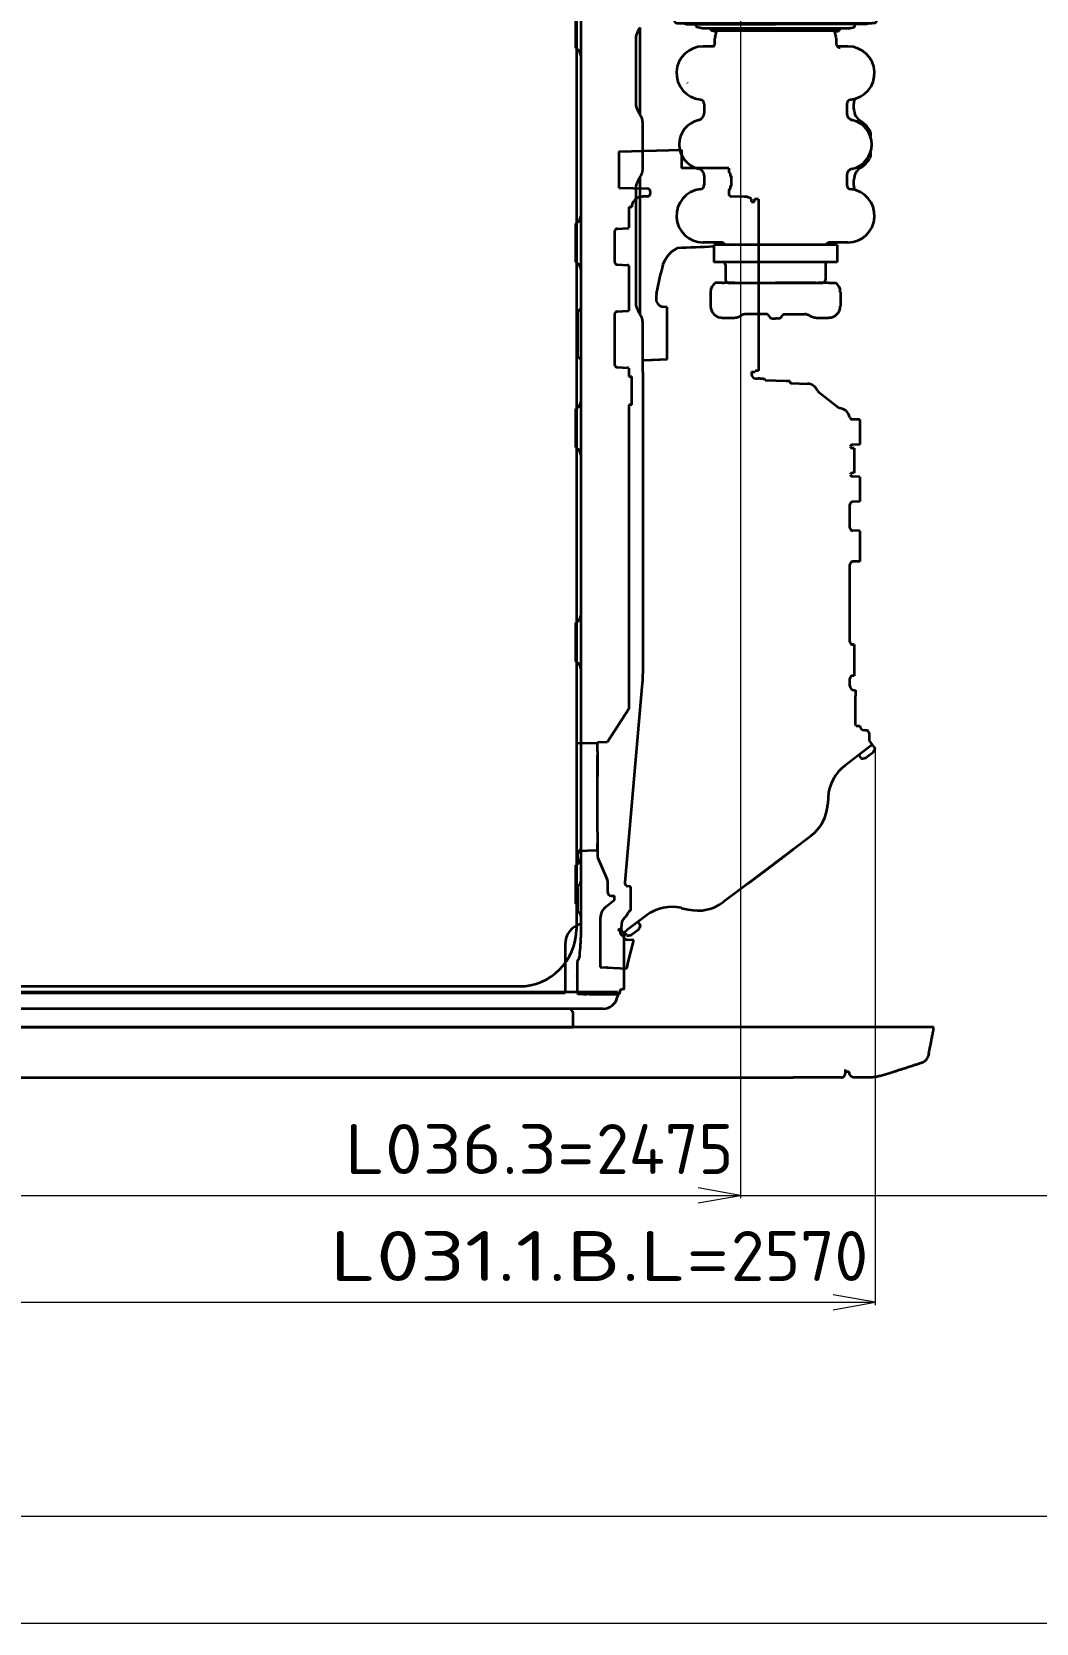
# Model space of a CAD drawing. Header units: millimetres. Extents: x 120 to 10915, y 515 to 8014.
# Drawn here: x 3929 to 4633, y 520 to 1636 of the extents above; entities that cross this region are included whole.
import ezdxf
from ezdxf.enums import TextEntityAlignment as Align

# ---------------------------------------------------------------- set-up
doc = ezdxf.new("R2010")
doc.units = ezdxf.units.MM
doc.layers.get('0').update_dxf_attribs({"lineweight": 13})
doc.layers.add('201_Dimensions', color=7, linetype='Continuous', lineweight=13)
doc.layers.add('205_Chassis_top_view', color=7, linetype='Continuous', lineweight=13)
doc.styles.get("Standard").update_dxf_attribs({"font": 'isocp.shx'})

# ---------------------------------------------------------------- blocks, each defined once
blk = doc.blocks.new('3104955_1')
at = {"layer": '205_Chassis_top_view', "color": 3, "lineweight": 35}
for p, q in [((3777.3, -1231.9), (4560.8, -1231.9)), ((3833.9, -1231.9), (3835.9, -1231.9)), ((3837.9, -1231.9), (3834.9, -1231.9)), ((3839.9, -1231.9), (3835.9, -1231.9)), ((3777.3, -1267.4), (4462.5, -1267.4)), ((4496, -1267.3), (4462.5, -1267.4)), ((4499, -1264.2), (4499, -1261.7)), ((4500.2, -1263.3), (4499, -1263.3)), ((4499, -1264.2), (4499, -1264.3)), ((4502.9, -1266.4), (4503, -1266.4)), ((4515.3, -1267.4), (4506.1, -1267.3))]:
    blk.add_line(p, q, dxfattribs=at)
for centre, radius, start, end in [((4551.6, -1251.4), 5.43, 304.2108, 318.3354), ((4496, -1264.3), 3, 269.9693, 0.065)]:
    blk.add_arc(centre, radius, start, end, dxfattribs=at)
for points, knots in [([(4557.5, -1250.6), (4557.6, -1250.2), (4557.7, -1249.5), (4558, -1248.4), (4558.2, -1247.3), (4558.4, -1246), (4558.7, -1244.8), (4559, -1243.4), (4559.2, -1242), (4559.5, -1240.6), (4559.8, -1239.1), (4560.1, -1237.6), (4560.4, -1236), (4560.6, -1234.9), (4560.7, -1234.4)], [0, 0, 0, 0, 1.093078, 2.22382, 3.392198, 4.598184, 5.933439, 7.312414, 8.73509, 10.201445, 11.709116, 13.260641, 14.856005, 16.495195, 16.495195, 16.495195, 16.495195]), ([(4523.3, -1266.2), (4524.3, -1265.9), (4526.5, -1265.2), (4529.6, -1264.3), (4532.4, -1263.4), (4535, -1262.6), (4537.3, -1261.8), (4539.7, -1261.1), (4542.2, -1260.3), (4544.6, -1259.5), (4547, -1258.7), (4549.5, -1257.9), (4551.1, -1257.4), (4551.9, -1257.1)], [0, 0, 0, 0, 3.331206, 6.693243, 9.765171, 12.247956, 14.747257, 17.26309, 19.795471, 22.344323, 24.9098, 27.491928, 30.090734, 30.090734, 30.090734, 30.090734]), ([(4557.5, -1250.6), (4557.5, -1250.6), (4557.5, -1250.8), (4557.4, -1251), (4557.4, -1251.2), (4557.3, -1251.4), (4557.3, -1251.6), (4557.2, -1251.8), (4557.2, -1252), (4557.1, -1252.2), (4557.1, -1252.4), (4557, -1252.5), (4557, -1252.6)], [0, 0, 0, 0, 0.204685, 0.408678, 0.611864, 0.814132, 1.015374, 1.215488, 1.414376, 1.622755, 1.834126, 2.042399, 2.042399, 2.042399, 2.042399]), ([(4501.6, -1263.7), (4501.6, -1263.7), (4501.6, -1263.7), (4501.6, -1263.6), (4501.5, -1263.6), (4501.5, -1263.6), (4501.5, -1263.6), (4501.4, -1263.5), (4501.4, -1263.5), (4501.3, -1263.5), (4501.2, -1263.5), (4501.1, -1263.4), (4501, -1263.4), (4500.9, -1263.4), (4500.7, -1263.4), (4500.5, -1263.3), (4500.3, -1263.3), (4500.2, -1263.3)], [0, 0, 0, 0, 0.021355, 0.042751, 0.080399, 0.118296, 0.16719, 0.216503, 0.271347, 0.337146, 0.414223, 0.502989, 0.649037, 0.811809, 0.973681, 1.138799, 1.476609, 1.476609, 1.476609, 1.476609]), ([(4502, -1264.7), (4502, -1264.7), (4502, -1264.6), (4501.9, -1264.4), (4501.9, -1264.2), (4501.8, -1264.1), (4501.8, -1264), (4501.8, -1263.9), (4501.7, -1263.9), (4501.7, -1263.8), (4501.7, -1263.8), (4501.7, -1263.8), (4501.6, -1263.7), (4501.6, -1263.7), (4501.6, -1263.7), (4501.6, -1263.7), (4501.6, -1263.7), (4501.6, -1263.7), (4501.6, -1263.7), (4501.6, -1263.7), (4501.6, -1263.7), (4501.6, -1263.7), (4501.6, -1263.7), (4501.6, -1263.7), (4501.6, -1263.7), (4501.6, -1263.6), (4501.6, -1263.6), (4501.6, -1263.6), (4501.6, -1263.6), (4501.6, -1263.6), (4501.5, -1263.6), (4501.5, -1263.6), (4501.5, -1263.6), (4501.5, -1263.6), (4501.5, -1263.6), (4501.5, -1263.6), (4501.5, -1263.6), (4501.5, -1263.6), (4501.5, -1263.6)], [0, 0, 0, 0, 0.168178, 0.334464, 0.497371, 0.655838, 0.731022, 0.804934, 0.877609, 0.949129, 0.984432, 1.019466, 1.054251, 1.088809, 1.095535, 1.102212, 1.108842, 1.115422, 1.121954, 1.128437, 1.134871, 1.141257, 1.147595, 1.153885, 1.160129, 1.166325, 1.172476, 1.178582, 1.184644, 1.190663, 1.195328, 1.199899, 1.204381, 1.208777, 1.213093, 1.217334, 1.221505, 1.225613, 1.225613, 1.225613, 1.225613]), ([(4502.9, -1266.4), (4502.9, -1266.4), (4502.9, -1266.4), (4502.9, -1266.4), (4502.9, -1266.3), (4502.9, -1266.3), (4502.8, -1266.3), (4502.8, -1266.3), (4502.8, -1266.3), (4502.8, -1266.3), (4502.8, -1266.3), (4502.8, -1266.3), (4502.8, -1266.2), (4502.7, -1266.2), (4502.7, -1266.2), (4502.7, -1266.2), (4502.7, -1266.2), (4502.7, -1266.2), (4502.7, -1266.1), (4502.7, -1266.1), (4502.7, -1266.1), (4502.6, -1266.1), (4502.6, -1266.1), (4502.6, -1266.1), (4502.6, -1266), (4502.6, -1266), (4502.5, -1265.9), (4502.4, -1265.8), (4502.4, -1265.7), (4502.3, -1265.5), (4502.2, -1265.4), (4502.2, -1265.3), (4502.1, -1265.1), (4502.1, -1265), (4502, -1264.9), (4502, -1264.8), (4502, -1264.7)], [0, 0, 0, 0, 0.015873, 0.031704, 0.04749, 0.06323, 0.078923, 0.094566, 0.110158, 0.125698, 0.147766, 0.16979, 0.19177, 0.213706, 0.235596, 0.257443, 0.279244, 0.301002, 0.322716, 0.344386, 0.366015, 0.387601, 0.409148, 0.430655, 0.452125, 0.473558, 0.602509, 0.732351, 0.875653, 1.020396, 1.166685, 1.314595, 1.460914, 1.608862, 1.7584, 1.909455, 1.909455, 1.909455, 1.909455]), ([(4506.1, -1267.3), (4505.9, -1267.3), (4505.5, -1267.3), (4505, -1267.3), (4504.6, -1267.3), (4504.3, -1267.2), (4504, -1267.1), (4503.8, -1267), (4503.6, -1266.9), (4503.5, -1266.9), (4503.4, -1266.8), (4503.3, -1266.7), (4503.2, -1266.7), (4503.1, -1266.6), (4503.1, -1266.6), (4503, -1266.5), (4503, -1266.5), (4503, -1266.5), (4502.9, -1266.4), (4502.9, -1266.4), (4502.9, -1266.4), (4502.9, -1266.4), (4502.9, -1266.4), (4502.9, -1266.3), (4502.8, -1266.3), (4502.8, -1266.3), (4502.8, -1266.3)], [0, 0, 0, 0, 0.635968, 1.256281, 1.554548, 1.851566, 2.159225, 2.423569, 2.574019, 2.727485, 2.853524, 2.97974, 3.064669, 3.153269, 3.242514, 3.323502, 3.348914, 3.378431, 3.407944, 3.43745, 3.466948, 3.496432, 3.525902, 3.552708, 3.561928, 3.573659, 3.573659, 3.573659, 3.573659]), ([(4523.3, -1266.2), (4523, -1266.3), (4522.6, -1266.4), (4522, -1266.6), (4521.3, -1266.8), (4520.7, -1266.9), (4520, -1267), (4519.4, -1267.2), (4518.7, -1267.2), (4518, -1267.3), (4517.4, -1267.3), (4516.7, -1267.4), (4516, -1267.4), (4515.6, -1267.4), (4515.3, -1267.4)], [0, 0, 0, 0, 0.672511, 1.344433, 2.015341, 2.685085, 3.353857, 4.022031, 4.690168, 5.358841, 6.028516, 6.699334, 7.371159, 8.043557, 8.043557, 8.043557, 8.043557])]:
    blk.add_open_spline(points, degree=3, knots=knots, dxfattribs=at)
for points in [[(4560.7, -1234.4), (4560.7, -1234.2), (4560.7, -1233.8), (4560.8, -1233.2), (4560.8, -1232.6), (4560.8, -1231.9)], [(4552, -1257.1), (4552.5, -1256.9), (4553.1, -1256.7), (4553.7, -1256.5), (4554.2, -1256.2), (4554.7, -1255.9)], [(4555.7, -1255), (4556.1, -1254.6), (4556.4, -1254.1), (4556.6, -1253.6), (4556.8, -1253.1), (4557, -1252.6)]]:
    blk.add_open_spline(points, degree=5, dxfattribs=at)
at = {"layer": '205_Chassis_top_view', "color": 1, "lineweight": 5}
for p in [(3777.3, -1231.9), (3777.3, -1267.4)]:
    blk.add_point(p, dxfattribs=at)
blk = doc.blocks.new('3069619_1')
at = {"layer": '205_Chassis_top_view', "color": 3, "lineweight": 35}
for p, q in [((4310.4, -472.2), (4310.4, -1163.2)), ((4340.2, -618), (4384.2, -616.9)), ((4340.2, -618), (4340.2, -643.4)), ((4384.2, -616.9), (4384.2, -629.7)), ((4417.2, -629.7), (4384.2, -629.7)), ((4417.2, -629.7), (4417.2, -632.2)), ((4417.7, -632.7), (4417.7, -632.7)), ((4418.2, -633.2), (4418.2, -634.7)), ((4418.7, -635.2), (4418.7, -635.2)), ((4419.2, -641.7), (4419.2, -635.7)), ((4340.2, -643.4), (4360.3, -643.9)), ((4362.2, -645.9), (4362.2, -647.5)), ((4417.2, -645.2), (4417.2, -647.5)), ((4417.7, -644.7), (4417.7, -644.7)), ((4417.7, -644.7), (4417.7, -644.7)), ((4417.7, -644.7), (4417.7, -644.7)), ((4417.7, -644.7), (4417.7, -644.7)), ((4418.2, -642.7), (4418.2, -644.2)), ((4418.7, -642.2), (4418.7, -642.2)), ((4347.2, -657.1), (4347.2, -671.6)), ((4349.2, -657.1), (4347.2, -657.1)), ((4356.5, -649.6), (4357, -649.6)), ((4360.3, -649.5), (4357, -649.6)), ((4428.4, -649.7), (4419.1, -649.5)), ((4428.9, -649.7), (4428.4, -649.7)), ((4433.2, -653.2), (4433.2, -651.2)), ((4433.2, -653.2), (4435.2, -653.2)), ((4435.2, -653.2), (4435.2, -651.5)), ((4438.2, -651.5), (4435.2, -651.5)), ((4438.2, -651.5), (4438.2, -771.7)), ((4337.2, -674.1), (4337.2, -695.3)), ((4339.1, -672.1), (4346.4, -671.7)), ((4339.1, -697.3), (4346.4, -697.7)), ((4347.2, -697.8), (4347.2, -729.6)), ((4337.2, -732.1), (4337.2, -767.3)), ((4339.1, -730.1), (4346.4, -729.7)), ((4339.1, -769.3), (4346.4, -769.7)), ((4347.2, -769.9), (4347.2, -775.7)), ((4347.2, -775.7), (4349.2, -775.7)), ((4349.2, -795.7), (4349.2, -775.7)), ((4433.2, -772.4), (4433.2, -774.1)), ((4433.2, -772.4), (4435.7, -772.4)), ((4438.2, -771.7), (4435.7, -771.7)), ((4435.7, -772.4), (4435.7, -771.7)), ((4436.2, -777.1), (4437.9, -777.1)), ((4438.3, -777.1), (4437.9, -777.1)), ((4439, -777.1), (4438.3, -777.1)), ((4439, -777.1), (4442, -777.1)), ((4442.7, -778.6), (4442, -777.1)), ((4457.5, -779), (4442.7, -778.6)), ((4460.2, -779), (4457.5, -779)), ((4460.2, -779.6), (4460.2, -779)), ((4461, -780.5), (4472.4, -780.8)), ((4349.2, -787.6), (4349.2, -787.6)), ((4480.4, -786.7), (4494.3, -797.4)), ((4349.2, -795.7), (4347.2, -795.7)), ((4347.2, -795.7), (4347.2, -1008.7)), ((4509.2, -806), (4503.9, -805.8)), ((4509.2, -806), (4509.2, -823.4)), ((4509.2, -823.4), (4504.1, -823.6)), ((4505.2, -826), (4504.1, -826)), ((4505.2, -826), (4505.2, -843.4)), ((4505.2, -843.4), (4504.1, -843.4)), ((4509.2, -846), (4504.1, -845.8)), ((4509.2, -846), (4509.2, -863.4)), ((4502.2, -881.8), (4502.2, -865.6)), ((4509.2, -863.4), (4504.1, -863.6)), ((4509.2, -883.9), (4504.1, -883.8)), ((4509.2, -883.9), (4509.2, -905.5)), ((4502.2, -961.8), (4502.2, -907.6)), ((4509.2, -905.5), (4504.1, -905.6)), ((4505.2, -963.8), (4504.1, -963.8)), ((4505.2, -963.8), (4505.2, -985.6)), ((4502.2, -992.7), (4502.2, -987.6)), ((4505.2, -985.6), (4504.1, -985.6)), ((4505.1, -995.7), (4506.2, -995.7)), ((4506.2, -995.7), (4506.2, -999.7)), ((4506.2, -1020), (4506.2, -999.7)), ((4332.2, -1032), (4347.2, -1008.7)), ((4506.7, -1020.7), (4506.2, -1020)), ((4506.7, -1020.7), (4507.8, -1020.7)), ((4507.8, -1020.7), (4509.2, -1020.7)), ((4509.2, -1020.8), (4509.2, -1020.7)), ((4513, -1023.9), (4512, -1023.8)), ((4513.7, -1023.9), (4513, -1023.9)), ((4515.6, -1025.9), (4515.6, -1030.8)), ((4324.9, -1033.2), (4310.4, -1032.8)), ((4325.2, -1032.2), (4332.2, -1032)), ((4325.2, -1038.7), (4325.2, -1032.2)), ((4325.2, -1033.4), (4325.2, -1033.2)), ((4517.2, -1034.6), (4498.8, -1048.5)), ((4517.8, -1034.1), (4509.2, -1040.6)), ((4518, -1034), (4515.6, -1030.8)), ((4518, -1034), (4517.2, -1034.6)), ((4517.8, -1034.1), (4517.8, -1034.1)), ((4519.7, -1036.2), (4518.2, -1034.2)), ((4325.2, -1038.7), (4325.2, -1041.2)), ((4325.2, -1041.2), (4325.2, -1056.2)), ((4325.2, -1043.2), (4325.2, -1041.2)), ((4325.2, -1058.2), (4325.2, -1043.2)), ((4510.1, -1043.4), (4508.6, -1041.4)), ((4510.1, -1043.4), (4508.6, -1041.4)), ((4509.2, -1040.6), (4508.7, -1041.1)), ((4514.1, -1042.7), (4513.8, -1042.9)), ((4518.2, -1039.6), (4514.1, -1042.7)), ((4325.2, -1095.2), (4325.2, -1056.2)), ((4486.9, -1070.9), (4486.7, -1075.5)), ((4325.2, -1095.2), (4325.2, -1110.2)), ((4325.2, -1108.2), (4325.2, -1103.2)), ((4474.8, -1098), (4462.3, -1107.4)), ((4324.9, -1108.2), (4311.1, -1108.6)), ((4325.2, -1110.2), (4325.2, -1112.9)), ((4325.2, -1112.9), (4332, -1128.5)), ((4325.2, -1112.9), (4332, -1128.6)), ((4462.3, -1107.4), (4425.5, -1135.2)), ((4432.7, -1129.8), (4459.9, -1109.3)), ((4432.8, -1129.8), (4459.9, -1109.3)), ((4446.7, -1119.4), (4459.9, -1109.3)), ((4453.1, -1114.5), (4450.6, -1116.4)), ((4453.9, -1113.9), (4450.9, -1116.1)), ((4453.3, -1114.4), (4453.4, -1114.3)), ((4453.4, -1114.3), (4454.2, -1113.7)), ((4454, -1113.8), (4453.9, -1113.9)), ((4454.2, -1113.7), (4455.2, -1112.9)), ((4454.6, -1113.3), (4454.4, -1113.5)), ((4455.5, -1112.7), (4454.6, -1113.3)), ((4455.2, -1112.9), (4455.5, -1112.7)), ((4455.8, -1112.5), (4455.5, -1112.7)), ((4455.7, -1112.6), (4457.8, -1110.9)), ((4457.8, -1110.9), (4455.8, -1112.5)), ((4457.8, -1110.9), (4458.4, -1110.5)), ((4458.4, -1110.5), (4458.9, -1110.1)), ((4459.3, -1109.8), (4458.9, -1110.1)), ((4458.9, -1110.1), (4459.3, -1109.8)), ((4461.2, -1108.4), (4459.3, -1109.8)), ((4459.9, -1109.3), (4462.2, -1107.5)), ((4459.9, -1109.3), (4462.3, -1107.5)), ((4462.2, -1107.5), (4459.9, -1109.3)), ((4462.2, -1107.6), (4459.9, -1109.3)), ((4461.3, -1108.3), (4461.2, -1108.4)), ((4461.2, -1108.3), (4461.3, -1108.3)), ((4462.2, -1107.5), (4462.3, -1107.5)), ((4328.2, -1119.9), (4328.2, -1119.9)), ((4446.7, -1119.4), (4432.8, -1129.8)), ((4436, -1127.4), (4436.9, -1126.7)), ((4436.6, -1126.9), (4436, -1127.4)), ((4436.9, -1126.7), (4437, -1126.7)), ((4437, -1126.7), (4437.6, -1126.2)), ((4437.6, -1126.2), (4437.4, -1126.3)), ((4437.6, -1126.2), (4437.9, -1126)), ((4437.7, -1126.1), (4437.6, -1126.2)), ((4437.8, -1126.1), (4437.7, -1126.1)), ((4437.7, -1126.1), (4437.7, -1126.1)), ((4438, -1125.9), (4437.8, -1126.1)), ((4437.9, -1126), (4438.5, -1125.5)), ((4438.6, -1125.4), (4438.5, -1125.5)), ((4438.5, -1125.5), (4438.7, -1125.4)), ((4438.5, -1125.5), (4438.5, -1125.5)), ((4438.7, -1125.4), (4438.6, -1125.4)), ((4438.7, -1125.4), (4439.1, -1125.1)), ((4439.1, -1125.1), (4439.6, -1124.7)), ((4439.6, -1124.7), (4439.8, -1124.5)), ((4439.8, -1124.5), (4440.1, -1124.3)), ((4440.1, -1124.3), (4440.2, -1124.2)), ((4440.3, -1124.1), (4440.2, -1124.2)), ((4440.2, -1124.2), (4440.4, -1124.1)), ((4440.4, -1124.1), (4440.3, -1124.1)), ((4441.3, -1123.4), (4440.4, -1124.1)), ((4440.4, -1124.1), (4440.4, -1124.1)), ((4441.3, -1123.4), (4440.7, -1123.9)), ((4441.8, -1123), (4441.3, -1123.4)), ((4441.7, -1123.1), (4442.2, -1122.8)), ((4442.2, -1122.8), (4441.8, -1123)), ((4441.8, -1123), (4441.8, -1123)), ((4442.2, -1122.7), (4443.1, -1122)), ((4442.2, -1122.7), (4442.2, -1122.8)), ((4442.2, -1122.8), (4442.2, -1122.7)), ((4443, -1122.1), (4443.5, -1121.8)), ((4443.5, -1121.8), (4443.9, -1121.4)), ((4443.9, -1121.5), (4443.7, -1121.6)), ((4443.9, -1121.4), (4444.5, -1121)), ((4444.2, -1121.2), (4443.9, -1121.5)), ((4444.5, -1121), (4444.6, -1120.9)), ((4444.6, -1120.9), (4445.1, -1120.5)), ((4445.1, -1120.5), (4445.2, -1120.4)), ((4445.1, -1120.5), (4445.1, -1120.5)), ((4445.2, -1120.4), (4445.4, -1120.3)), ((4445.4, -1120.3), (4445.6, -1120.1)), ((4445.6, -1120.2), (4445.4, -1120.3)), ((4445.7, -1120), (4445.6, -1120.2)), ((4445.6, -1120.1), (4445.8, -1120)), ((4446, -1119.9), (4445.7, -1120)), ((4445.8, -1120), (4446, -1119.9)), ((4446, -1119.9), (4446.1, -1119.8)), ((4447.4, -1118.8), (4447.3, -1118.9)), ((4450.3, -1116.6), (4447.4, -1118.8)), ((4450.6, -1116.4), (4448.1, -1118.2)), ((4450.4, -1116.6), (4449.9, -1116.9)), ((4450.6, -1116.4), (4450.3, -1116.6)), ((4450.4, -1116.6), (4450.3, -1116.6)), ((4450.3, -1116.6), (4450.3, -1116.6)), ((4450.9, -1116.2), (4450.4, -1116.6)), ((4450.9, -1116.1), (4450.6, -1116.4)), ((4451.1, -1116), (4450.9, -1116.2)), ((4332.2, -1129.5), (4332.2, -1136.9)), ((4425.5, -1135.2), (4413.6, -1144.2)), ((4430.3, -1131.6), (4432.7, -1129.8)), ((4430.3, -1131.6), (4430.4, -1131.6)), ((4430.4, -1131.6), (4432.8, -1129.8)), ((4432.7, -1129.8), (4430.4, -1131.5)), ((4432.8, -1129.8), (4430.5, -1131.6)), ((4431.1, -1131), (4431.2, -1130.9)), ((4431.2, -1130.9), (4432.7, -1129.8)), ((4431.2, -1131), (4432.8, -1129.9)), ((4433, -1129.7), (4432.7, -1129.9)), ((4432.8, -1129.9), (4433, -1129.7)), ((4433.2, -1129.5), (4433, -1129.7)), ((4433, -1129.7), (4433.2, -1129.5)), ((4433.2, -1129.5), (4434.6, -1128.4)), ((4434.6, -1128.4), (4434.7, -1128.4)), ((4434.7, -1128.4), (4434.8, -1128.3)), ((4434.7, -1128.4), (4434.7, -1128.4)), ((4435.5, -1127.8), (4436, -1127.4)), ((4436, -1127.4), (4435.8, -1127.6)), ((4337.2, -1143), (4331.2, -1147.6)), ((4335, -1139.9), (4337.2, -1140)), ((4335, -1139.9), (4337.2, -1140)), ((4337.2, -1143), (4337.2, -1140)), ((4384.2, -1148.5), (4388.8, -1149.6)), ((4327.2, -1155.6), (4327.2, -1189.9)), ((4354.3, -1157.7), (4345.8, -1164.1)), ((4355.4, -1160.4), (4353.8, -1158.4)), ((4359.8, -1153.6), (4354.3, -1157.7)), ((4340.1, -1163.9), (4340.2, -1164.1)), ((4340.2, -1163.3), (4340.9, -1162.8)), ((4340.2, -1164.1), (4341.2, -1165.4)), ((4340.9, -1162.8), (4342.1, -1164.4)), ((4342.1, -1164.4), (4342.2, -1164.3)), ((4343.5, -1165.9), (4342.2, -1164.3)), ((4343.5, -1165.9), (4345.8, -1164.1)), ((4345.8, -1167.6), (4344.2, -1165.6)), ((4345.8, -1167.6), (4344.2, -1165.6)), ((4350.6, -1171.1), (4346.5, -1170.9)), ((4347, -1185.6), (4350.6, -1171.1)), ((4349.7, -1166.9), (4349.4, -1167.1)), ((4353.9, -1163.8), (4349.7, -1166.9)), ((4327.2, -1189.9), (4345.6, -1190.8)), ((4345.7, -1190.8), (4347, -1185.6)), ((3030.2, -1203.4), (4270.2, -1203.4)), ((2961.2, -1207.2), (4339.2, -1207.2)), ((4339.2, -1207.2), (4339.2, -1209.2)), ((4339.2, -1209.2), (4339.2, -1210.2)), ((4329.2, -1219.2), (2971.2, -1219.2)), ((4308.2, -1232.2), (4308.2, -1223.2)), ((4308.2, -1232.2), (2992.2, -1232.2))]:
    blk.add_line(p, q, dxfattribs=at)
for centre, radius, start, end in [((4417.7, -632.2), 0.5, 180, 268.5), ((4417.7, -633.2), 0.5, 360, 88.5), ((4417.7, -633.2), 0.5, 360, 88.5), ((4417.7, -633.2), 0.5, 360, 88.5), ((4418.7, -634.7), 0.5, 180, 268.5), ((4418.7, -635.7), 0.5, 360, 88.5), ((4360.2, -645.9), 2, 360, 88.5), ((4417.7, -645.2), 0.5, 91.5, 180), ((4417.7, -644.2), 0.5, 271.5, 360), ((4417.7, -644.2), 0.5, 271.5, 360), ((4417.7, -644.2), 0.5, 271.5, 360), ((4417.7, -644.2), 0.5, 271.5, 360), ((4418.7, -642.7), 0.5, 91.5, 180), ((4418.7, -641.7), 0.5, 271.5, 360), ((4356.7, -657.1), 7.5, 91.5, 180), ((4360.2, -647.5), 2, 271.5, 360), ((4419.2, -647.5), 2, 180, 268.5), ((4428.7, -657.2), 7.5, 53.1301, 88.5), ((4339.2, -674.1), 2, 93, 180), ((4346.2, -668.7), 3, 273, 289.4712), ((4339.2, -695.3), 2, 180, 267), ((4346.2, -700.7), 3, 70.5274, 87), ((4339.2, -732.1), 2, 93, 180), ((4339.2, -732.1), 2, 93, 180), ((4346.2, -726.7), 3, 273, 289.4712), ((4339.2, -753.3), 2, 180, 180.2902), ((4339.2, -767.3), 2, 180, 267), ((4346.2, -772.7), 3, 70.5288, 87), ((4436.2, -774.1), 3, 180, 270), ((4461.2, -779.6), 1, 180, 257.1196), ((4472.2, -788.8), 8, 22.9161, 88.4976), ((4482.2, -784.3), 3, 207.7883, 232.4314), ((4496.1, -795), 3, 232.4314, 259.8011), ((4494.2, -805.9), 8, 12.0127, 79.8011), ((4504, -803.8), 2, 192.2237, 267.0001), ((4504.2, -825.6), 2, 93, 155.8834), ((4504.2, -824), 2, 204.1166, 267), ((4504.2, -845.4), 2, 93, 155.8834), ((4504.2, -843.8), 2, 204.1166, 267), ((4504.2, -865.6), 2, 93, 179.2534), ((4504.2, -881.8), 2, 180, 268.5), ((4504.2, -907.6), 2, 91.5, 180), ((4504.2, -961.8), 2, 180, 268.5), ((4504.2, -987.6), 2, 91.5, 180), ((4505.2, -992.7), 3, 180, 268.5), ((4512.2, -1020.8), 3, 180, 267), ((4513.6, -1025.9), 2, 360, 87), ((4324.9, -1034.7), 1.5, 78.4631, 88.4999), ((4518, -1034.3), 0.25, 37.0743, 122.8719), ((4510.3, -1033.6), 10, 325.2005, 342.4508), ((4519.3, -1036.5), 0.5, 342.4508, 37.0743), ((4519.3, -1036.5), 0.5, 342.4508, 37.0743), ((4516.9, -1072.4), 30, 127.0743, 177.0743), ((4508.8, -1041.3), 0.25, 127.0743, 217.0743), ((4508.8, -1041.3), 0.25, 127.0743, 217.0743), ((4510.5, -1043.1), 0.5, 217.0743, 271.6978), ((4510.5, -1043.1), 0.5, 217.0743, 271.6978), ((4510.3, -1033.6), 10, 271.6978, 288.9481), ((4510.3, -1033.6), 10, 271.6978, 288.9481), ((4513.2, -1042.2), 1, 288.9481, 307.0743), ((4513.2, -1042.2), 1, 288.9481, 307.0743), ((4517.6, -1038.8), 1, 307.0743, 325.2005), ((4517.6, -1038.8), 1, 307.0743, 325.2005), ((4456.7, -1074), 30, 307.0743, 357.0743), ((4311.2, -1111.6), 3, 91.5, 105.465), ((4324.9, -1106.7), 1.5, 271.5, 281.537), ((4329.7, -1129.6), 2.52, 2.8912, 23.7185), ((4335.2, -1136.9), 3, 180, 266), ((4335.2, -1136.9), 3, 180, 266), ((4337.2, -1155.6), 10, 127.0743, 180), ((4377.5, -1177.7), 30, 77.0743, 127.0743), ((4395.5, -1120.3), 30, 257.0743, 307.0743), ((4353.6, -1158.5), 0.25, 37.0743, 127.0743), ((4355, -1160.7), 0.5, 342.4508, 37.0743), ((4355, -1160.7), 0.5, 342.4508, 37.0743), ((4270.2, -1163.2), 40.2, 270, 0), ((4340.4, -1163.7), 0.4, 127.0743, 217.0743), ((4343.2, -1165.7), 2, 171.5966, 240), ((4341.2, -1169.2), 2, 22.3711, 60), ((4346.7, -1166.9), 4, 202.3711, 267), ((4344.4, -1165.4), 0.25, 127.0743, 217.0743), ((4344.4, -1165.4), 0.25, 130.0661, 217.0743), ((4346.2, -1167.3), 0.5, 217.0743, 271.6978), ((4346.2, -1167.3), 0.5, 217.0743, 271.6978), ((4345.9, -1157.8), 10, 271.6978, 288.9481), ((4345.9, -1157.8), 10, 271.6978, 288.9481), ((4348.8, -1166.3), 1, 288.9481, 307.0743), ((4348.8, -1166.3), 1, 288.9481, 307.0743), ((4353.3, -1163), 1, 307.0743, 325.2005), ((4353.3, -1163), 1, 307.0743, 325.2005), ((4345.9, -1157.8), 10, 325.2005, 342.4508), ((4345.9, -1157.8), 10, 325.2005, 342.4508), ((4332.2, -1185.1), 5, 258.4637, 267), ((4347.2, -1194.5), 4, 112.2853, 113.4494), ((4329.2, -1209.2), 9.99, 270, 348.5284), ((4303.2, -1223.2), 5, 0, 53.1301)]:
    blk.add_arc(centre, radius, start, end, dxfattribs=at)
for points in [[(4339.2, -1209.2), (4339.2, -1209.6), (4339.2, -1210), (4339.1, -1210.4), (4339.1, -1210.8), (4339, -1211.2)], [(4339.2, -1210.2), (4339.2, -1210.4), (4339.2, -1210.6), (4339.1, -1210.8), (4339.1, -1211), (4339, -1211.2)]]:
    blk.add_open_spline(points, degree=5, dxfattribs=at)
blk = doc.blocks.new('3069642_1')
at = {"layer": '205_Chassis_top_view', "color": 3, "lineweight": 35}
for p, q in [((4313.5, -479.9), (4313.5, -1169)), ((4310, -538.5), (4310, -518.5)), ((4355.1, -592.1), (4355.1, -530.9)), ((4310, -545.5), (4310, -538.5)), ((4310, -545.5), (4311.4, -546.5)), ((4310, -545.5), (4311.4, -546.5)), ((4310, -545.5), (4311.4, -546.5)), ((4310, -545.5), (4311.4, -546.5)), ((4310, -545.5), (4311.4, -546.5)), ((4352, -540), (4352, -583)), ((4357, -630), (4357, -598)), ((4355.1, -732.1), (4355.1, -635.9)), ((4352, -645), (4352, -723)), ((4310, -668.5), (4311.4, -667.5)), ((4310, -688.5), (4310, -668.5)), ((4310, -695.5), (4310, -688.5)), ((4310, -695.5), (4311.4, -696.5)), ((4310, -695.5), (4311.4, -696.5)), ((4310, -695.5), (4311.4, -696.5)), ((4310, -695.5), (4311.4, -696.5)), ((4310, -695.5), (4311.4, -696.5)), ((4311.5, -730.2), (4313.2, -728.4)), ((4311.5, -730.2), (4313.2, -728.4)), ((4311.5, -761.9), (4311.5, -730.2)), ((4313.5, -734.1), (4313.5, -734.4)), ((4357, -771.2), (4357, -738)), ((4311.5, -761.9), (4313.2, -763.6)), ((4311.5, -761.9), (4313.2, -763.6)), ((4357, -772.4), (4357, -771.2)), ((4357, -772.4), (4357, -780)), ((4357, -780), (4357, -984.6)), ((4310, -798.5), (4311.4, -797.5)), ((4310, -818.5), (4310, -798.5)), ((4310, -825.5), (4310, -818.5)), ((4310, -825.5), (4311.4, -826.5)), ((4310, -825.5), (4311.4, -826.5)), ((4310, -825.5), (4311.4, -826.5)), ((4310, -825.5), (4311.4, -826.5)), ((4310, -825.5), (4311.4, -826.5)), ((4310, -825.5), (4311.4, -826.5)), ((4310, -825.5), (4311.4, -826.5)), ((4310, -948.5), (4311.4, -947.5)), ((4310, -968.5), (4310, -948.5)), ((4310, -975.5), (4310, -968.5)), ((4310, -975.5), (4311.4, -976.5)), ((4310, -975.5), (4311.4, -976.5)), ((4310, -975.5), (4311.4, -976.5)), ((4344.6, -1130.7), (4356.6, -993.3)), ((4311.5, -1117.4), (4311.5, -1109.9)), ((4310, -1118.5), (4311.4, -1117.5)), ((4310, -1138.5), (4310, -1118.5)), ((4311.5, -1151.1), (4311.5, -1132.9)), ((4347.6, -1133.4), (4346.1, -1133.2)), ((4348.5, -1144), (4348.5, -1134.4)), ((4310, -1145.5), (4310, -1138.5)), ((4310, -1145.5), (4311.4, -1146.5)), ((4310, -1145.5), (4311.4, -1146.5)), ((4310, -1145.5), (4311.4, -1146.5)), ((4310, -1145.5), (4311.4, -1146.5)), ((4310, -1145.5), (4311.4, -1146.5)), ((4310, -1145.5), (4311.4, -1146.5)), ((4310, -1145.5), (4311.4, -1146.5)), ((4311.5, -1146.6), (4311.4, -1146.5)), ((4311.5, -1146.6), (4311.4, -1146.5)), ((4311.5, -1146.6), (4311.4, -1146.5)), ((4311.5, -1146.6), (4311.4, -1146.5)), ((4311.5, -1146.6), (4311.4, -1146.5)), ((4311.5, -1146.6), (4311.4, -1146.5)), ((4311.5, -1146.6), (4311.4, -1146.5)), ((4348.5, -1149.6), (4348.5, -1144)), ((4313.5, -1159.8), (4313.5, -1159.9)), ((4341.7, -1164.9), (4342.2, -1164.9)), ((4344, -1166), (4342.7, -1165.1)), ((4344, -1188), (4344, -1166)), ((4302.5, -1174), (4302.5, -1206.5)), ((4311, -1185.9), (4311, -1187.4)), ((4311, -1187.4), (4311, -1196.3)), ((4344, -1192.5), (4344, -1188)), ((4344, -1204.9), (4344, -1192.5)), ((4311, -1196.3), (4311, -1196)), ((4311, -1196.3), (4311, -1206.9)), ((4344, -1204.9), (4344, -1205)), ((2997.5, -1208), (4302.5, -1208)), ((4302.5, -1206.5), (4302.5, -1208)), ((4311, -1206.9), (4311, -1207.4)), ((4311.4, -1208.6), (4311.3, -1208.5)), ((4311.4, -1208.6), (4311.6, -1209)), ((4313.7, -1209), (4311.6, -1209)), ((4315.5, -1209), (4313.7, -1209)), ((4315.5, -1209), (4316.5, -1209)), ((4316.8, -1209), (4316.5, -1209)), ((4316.8, -1209), (4317.5, -1209)), ((4318.2, -1209), (4317.5, -1209)), ((4319.4, -1209), (4318.2, -1209)), ((4318.2, -1209), (4318.2, -1209)), ((4319.4, -1209), (4338, -1209)), ((4338, -1209), (4338.7, -1209)), ((4340, -1209), (4338.7, -1209)), ((4340, -1209), (4340.3, -1209)), ((4340.3, -1209), (4340.6, -1208.6)), ((4340.7, -1208.5), (4340.6, -1208.6)), ((4341, -1207.4), (4341, -1207))]:
    blk.add_line(p, q, dxfattribs=at)
for centre, radius, start, end in [((4367, -540), 15, 143.1302, 180), ((4308.5, -550.6), 5, 0, 55), ((4308.5, -550.6), 5, 0, 55), ((4308.5, -550.6), 5, 0, 55), ((4308.5, -550.6), 5, 0, 55), ((4308.5, -550.6), 5, 0, 55), ((4367, -583), 15, 180, 216.8699), ((4347, -598), 10, 0, 36.8699), ((4367, -645), 15, 143.1302, 180), ((4347, -630), 10, 323.1301, 339.8316), ((4347, -630), 10, 339.8316, 359.9998), ((4308.5, -663.4), 5, 305, 360), ((4308.5, -700.6), 5, 0, 55), ((4308.5, -700.6), 5, 0, 55), ((4308.5, -700.6), 5, 0, 55), ((4308.5, -700.6), 5, 0, 55), ((4308.5, -700.6), 5, 0, 55), ((4367, -723), 15, 180, 216.8699), ((4312.5, -727.7), 1, 315, 0), ((4312.5, -727.7), 1, 315, 0), ((4347, -738), 10, 0, 36.8699), ((4312.5, -764.3), 1, 0, 45), ((4312.5, -764.3), 1, 360, 45), ((4308.5, -793.4), 5, 305, 360), ((4308.5, -830.6), 5, 0, 55), ((4308.5, -830.6), 5, 0, 55), ((4308.5, -830.6), 5, 0, 55), ((4308.5, -830.6), 5, 0, 55), ((4308.5, -830.6), 5, 0, 55), ((4308.5, -830.6), 5, 0, 55), ((4308.5, -830.6), 5, 0, 55), ((4308.5, -943.4), 5, 305, 360), ((4308.5, -980.6), 5, 0, 55), ((4308.5, -980.6), 5, 0, 55), ((4308.5, -980.6), 5, 0, 55), ((4257, -984.6), 100, 355, 0), ((4308.5, -1113.4), 5, 305, 360), ((4308.5, -1113.4), 5, 305, 360), ((4308.5, -1113.4), 5, 305, 360), ((4312, -1110.7), 1, 112.0351, 120.0461), ((4310.5, -1107), 3, 292.0351, 0), ((4312, -1133.7), 1, 112.0351, 120.0461), ((4310.5, -1130), 3, 292.0351, 0), ((4347.5, -1134.4), 1, 0, 82), ((4317.5, -1174), 15, 105.4643, 180), ((4312, -1150.3), 1, 239.9539, 247.9649), ((4310.5, -1154), 3, 360, 67.9649), ((4641, -1185), 300, 175.0912, 176.1663), ((4347.1, -1159.7), 5, 132.6136, 175.0912), ((4331, -1144), 17.5, 315.6232, 333.3717), ((4349.3, -1153.2), 3, 117.1373, 153.3646), ((4347.5, -1149.6), 1, 297.1372, 360), ((4213.5, -1169), 100, 351.8088, 0), ((4342.2, -1165.9), 1, 55, 88), ((4312, -1185.9), 1, 128.485, 180), ((4309.5, -1182.8), 3, 308.485, 351.8102), ((4343.6, -1204.1), 1, 272, 296.2995), ((4343.6, -1204.1), 1, 272, 296.2995), ((4313, -1207.4), 2, 180, 213), ((4339, -1207.4), 2, 327, 0), ((4341.8, -1206.4), 0.701, 129.3626, 154.3902), ((4342.2, -1204.5), 1, 274.2278, 292.2577)]:
    blk.add_arc(centre, radius, start, end, dxfattribs=at)
for points, knots in [([(4345.9, -1133.1), (4345.9, -1133.1), (4345.8, -1133.1), (4345.7, -1133), (4345.7, -1133), (4345.6, -1132.9), (4345.5, -1132.9), (4345.4, -1132.8), (4345.4, -1132.8), (4345.3, -1132.7), (4345.3, -1132.6), (4345.2, -1132.5), (4345.1, -1132.4), (4345, -1132.3), (4345, -1132.2), (4344.9, -1132.1), (4344.8, -1132), (4344.8, -1131.9), (4344.8, -1131.8), (4344.7, -1131.7), (4344.7, -1131.6), (4344.7, -1131.5), (4344.6, -1131.4), (4344.6, -1131.2), (4344.6, -1131.1), (4344.6, -1131), (4344.6, -1130.8), (4344.6, -1130.8), (4344.6, -1130.7)], [0, 0, 0, 0, 0.075274, 0.161627, 0.258556, 0.36553, 0.438968, 0.515831, 0.595558, 0.678096, 0.788084, 0.90152, 1.017822, 1.136425, 1.256772, 1.378356, 1.500962, 1.623222, 1.712152, 1.800776, 1.941992, 2.082074, 2.219151, 2.352916, 2.482694, 2.607786, 2.727531, 2.841315, 2.841315, 2.841315, 2.841315]), ([(4345.9, -1133.1), (4345.9, -1133.1), (4345.9, -1133.1), (4345.9, -1133.1), (4345.9, -1133.1), (4345.9, -1133.1), (4346, -1133.1), (4346, -1133.1), (4346, -1133.1), (4346, -1133.1), (4346, -1133.1), (4346, -1133.1), (4346, -1133.1), (4346, -1133.1), (4346, -1133.1), (4346, -1133.1), (4346, -1133.2), (4346, -1133.2), (4346, -1133.2), (4346, -1133.2), (4346, -1133.2), (4346.1, -1133.2), (4346.1, -1133.2), (4346.1, -1133.2), (4346.1, -1133.2), (4346.1, -1133.2), (4346.1, -1133.2)], [0, 0, 0, 0, 0.0238868, 0.0451189, 0.063673, 0.0798179, 0.0933408, 0.1058899, 0.1160138, 0.1252421, 0.1327229, 0.1393895, 0.145273, 0.1504066, 0.1552265, 0.159358, 0.163897, 0.1677983, 0.1728237, 0.1772402, 0.1828486, 0.1893432, 0.1969738, 0.2060121, 0.2167604, 0.2295618, 0.2295618, 0.2295618, 0.2295618]), ([(4343.6, -1205.1), (4343.6, -1205.1), (4343.6, -1205.1), (4343.5, -1205.1), (4343.5, -1205.1), (4343.4, -1205.1), (4343.4, -1205.2), (4343.3, -1205.2), (4343.3, -1205.2), (4343.2, -1205.2), (4343.2, -1205.2), (4343.1, -1205.3), (4343, -1205.3), (4343, -1205.3), (4342.9, -1205.3), (4342.8, -1205.4), (4342.8, -1205.4), (4342.7, -1205.4), (4342.6, -1205.4), (4342.6, -1205.5), (4342.5, -1205.5)], [0, 0, 0, 0, 0.032595, 0.074162, 0.116471, 0.162972, 0.213613, 0.267991, 0.32573, 0.386507, 0.450042, 0.516205, 0.584334, 0.654649, 0.727024, 0.801016, 0.876828, 0.954047, 1.032792, 1.112759, 1.112759, 1.112759, 1.112759]), ([(4341, -1207), (4341, -1206.9), (4341, -1206.9), (4341, -1206.8), (4341, -1206.8), (4341, -1206.7), (4341, -1206.7), (4341, -1206.6), (4341, -1206.6), (4341, -1206.5), (4341.1, -1206.5), (4341.1, -1206.5), (4341.1, -1206.4), (4341.1, -1206.4), (4341.1, -1206.3), (4341.1, -1206.3), (4341.1, -1206.3), (4341.1, -1206.2), (4341.1, -1206.2), (4341.1, -1206.2), (4341.2, -1206.2), (4341.2, -1206.1), (4341.2, -1206.1), (4341.2, -1206.1)], [0, 0, 0, 0, 0.0574295, 0.1137931, 0.169103, 0.2231319, 0.2759543, 0.3272809, 0.377746, 0.4233864, 0.4671362, 0.5089899, 0.5494939, 0.5876533, 0.6243468, 0.6583438, 0.6907731, 0.7254678, 0.7574893, 0.7869986, 0.8123838, 0.8333837, 0.8491611, 0.8491611, 0.8491611, 0.8491611]), ([(4341.4, -1205.9), (4341.4, -1205.9), (4341.4, -1205.9), (4341.4, -1205.8), (4341.5, -1205.8), (4341.5, -1205.8), (4341.6, -1205.8), (4341.6, -1205.7), (4341.7, -1205.7), (4341.7, -1205.7), (4341.7, -1205.7), (4341.8, -1205.7), (4341.8, -1205.6), (4341.9, -1205.6), (4341.9, -1205.6), (4342, -1205.6), (4342, -1205.6), (4342, -1205.6), (4342.1, -1205.6), (4342.1, -1205.6), (4342.2, -1205.6), (4342.2, -1205.5), (4342.2, -1205.5), (4342.2, -1205.5)], [0, 0, 0, 0, 0.0478833, 0.0976497, 0.1477318, 0.1976717, 0.2477446, 0.2973073, 0.3468353, 0.3957169, 0.4439971, 0.4919689, 0.5391106, 0.5853242, 0.6305133, 0.6745916, 0.7174665, 0.7590529, 0.7992937, 0.8419426, 0.8829609, 0.9220831, 0.9592964, 0.9592964, 0.9592964, 0.9592964])]:
    blk.add_open_spline(points, degree=3, knots=knots, dxfattribs=at)
at = {"layer": '205_Chassis_top_view', "color": 1, "lineweight": 5}
blk.add_point((4520, -1036.6), dxfattribs=at)
blk = doc.blocks.new('3071505_1')
at = {"layer": '205_Chassis_top_view', "color": 3, "lineweight": 35}
for p, q in [((4381.2, -385), (4518.8, -385)), ((4381.2, -385), (4381.2, -385)), ((4518.8, -385), (4518.8, -385)), ((4379, -412), (4379, -526)), ((4521, -412), (4521, -526)), ((4362, -447.6), (4357, -447.4)), ((4362, -450.4), (4362, -447.6)), ((4362, -463.2), (4362, -450.5)), ((4362, -463.2), (4362, -462.5)), ((4374, -464.1), (4364.4, -463.7)), ((4374, -493.9), (4374, -464.1)), ((4374, -493.9), (4373.1, -493.9)), ((4381, -528), (4382.2, -528)), ((4382.2, -528), (4398.9, -528)), ((4387.1, -528.7), (4384.3, -528)), ((4387.1, -528.7), (4450, -528.7)), ((4394.4, -530.4), (4394.3, -528.7)), ((4394.9, -530.6), (4394.4, -530.4)), ((4394.9, -530.6), (4394.9, -530.7)), ((4397.8, -531.4), (4394.9, -530.7)), ((4398.2, -531.4), (4397.8, -531.4)), ((4398.8, -531.6), (4398.2, -531.4)), ((4450, -531.6), (4398.8, -531.6)), ((4398.9, -528), (4400.9, -528)), ((4400.9, -528), (4419.9, -528)), ((4405, -533.3), (4405, -531.6)), ((4450, -533.3), (4405, -533.3)), ((4405.7, -533.3), (4405.6, -533.4)), ((4408.5, -534), (4405.6, -533.4)), ((4408.5, -534), (4407.6, -537.7)), ((4419.9, -528), (4421.5, -528)), ((4421.5, -528), (4435.3, -528)), ((4435.3, -528), (4464.7, -528)), ((4512.9, -528.7), (4450, -528.7)), ((4501.2, -531.6), (4450, -531.6)), ((4495, -533.3), (4450, -533.3)), ((4464.7, -528), (4478.5, -528)), ((4478.5, -528), (4480.1, -528)), ((4480.1, -528), (4499.1, -528)), ((4491.5, -534), (4494.4, -533.4)), ((4491.5, -534), (4492.4, -537.7)), ((4494.3, -533.3), (4494.4, -533.4)), ((4495, -533.3), (4495, -531.6)), ((4499.1, -528), (4501.1, -528)), ((4501.1, -528), (4517.8, -528)), ((4501.2, -531.6), (4501.8, -531.4)), ((4502.2, -531.4), (4501.8, -531.4)), ((4502.2, -531.4), (4505.1, -530.7)), ((4505.1, -530.6), (4505.6, -530.4)), ((4505.1, -530.6), (4505.1, -530.7)), ((4505.6, -530.4), (4505.7, -528.7)), ((4512.9, -528.7), (4515.7, -528)), ((4519, -528), (4517.8, -528)), ((4406.6, -544.3), (4399.3, -544.3)), ((4407.5, -541.7), (4407.5, -542)), ((4407.5, -542), (4407.5, -542)), ((4492.5, -541.7), (4492.5, -542)), ((4492.5, -542), (4492.5, -542)), ((4500.8, -544.3), (4493.4, -544.3)), ((4388.2, -569.5), (4388.3, -569.8)), ((4400, -584.6), (4400, -591.1)), ((4500, -584.6), (4500, -591.1)), ((4505, -586), (4505, -584.2)), ((4505, -588.2), (4505, -586)), ((4516.6, -604.6), (4516.6, -607.5)), ((4516.6, -618.5), (4516.6, -621.4)), ((4400, -634.9), (4400, -641.4)), ((4500, -634.9), (4500, -641.4)), ((4505, -640.1), (4505, -637.8)), ((4505, -641.8), (4505, -640.1)), ((4412, -681.8), (4399.3, -681.8)), ((4406.7, -683.5), (4406.7, -695.5)), ((4493.3, -683.5), (4406.7, -683.5)), ((4500.8, -681.8), (4488, -681.8)), ((4493.3, -683.5), (4493.3, -695.5)), ((4370.5, -699.5), (4369.7, -703.4)), ((4493.3, -695.5), (4406.7, -695.5)), ((4415, -697.5), (4415, -708)), ((4485, -697.5), (4485, -708)), ((4366.7, -717.7), (4369.7, -703.4)), ((4412.7, -710), (4407.8, -710)), ((4412.7, -710), (4413.9, -710)), ((4420.4, -710), (4413.9, -710)), ((4417, -710), (4483, -710)), ((4421.6, -710), (4420.4, -710)), ((4421.6, -710), (4423.1, -710)), ((4423.1, -710), (4427.8, -710)), ((4423.5, -710), (4450, -710)), ((4427.8, -710), (4428.9, -710)), ((4428.9, -710), (4429.2, -710)), ((4429.2, -710), (4450, -710)), ((4450, -710), (4476.5, -710)), ((4470.8, -710), (4450, -710)), ((4471.1, -710), (4470.8, -710)), ((4472.2, -710), (4471.1, -710)), ((4476.9, -710), (4472.2, -710)), ((4478.4, -710), (4476.9, -710)), ((4478.4, -710), (4479.6, -710)), ((4486.1, -710), (4479.6, -710)), ((4487.3, -710), (4486.1, -710)), ((4487.3, -710), (4492.2, -710)), ((4404.5, -716.5), (4404.5, -726.5)), ((4404.5, -716.5), (4404.5, -726.5)), ((4495.5, -716.5), (4495.5, -726.5)), ((4374, -727.1), (4371.8, -727)), ((4374, -763.9), (4374, -727.1)), ((4412.5, -734.5), (4421.2, -734.5)), ((4443.4, -732), (4429.4, -732)), ((4443.4, -732), (4431.3, -732)), ((4443.4, -732), (4443.4, -732)), ((4443.4, -732), (4443.4, -732)), ((4448, -735), (4450, -735)), ((4448, -735), (4450, -735)), ((4452, -735), (4450, -735)), ((4452, -735), (4450, -735)), ((4456.6, -732), (4456.6, -732)), ((4456.6, -732), (4470.6, -732)), ((4456.6, -732), (4468.7, -732)), ((4456.6, -732), (4456.6, -732)), ((4474.1, -733), (4474.1, -733)), ((4474.1, -733), (4474.1, -733)), ((4478.8, -734.5), (4487.5, -734.5)), ((4374, -763.9), (4357, -764.6)), ((4374, -763.9), (4357, -764.6)), ((4374, -763.9), (4359, -764.5))]:
    blk.add_line(p, q, dxfattribs=at)
at = {"layer": '205_Chassis_top_view', "color": 3, "lineweight": 18}
blk.add_line((4357, -452.6), (4357, -452.5), dxfattribs=at)
at = {"layer": '205_Chassis_top_view', "color": 3, "lineweight": 35}
blk.add_lwpolyline([(4406.7, -684.7, 0.000329), (4381.1, -685.7)], format="xyb", dxfattribs=at)
for centre, radius, start, end in [((4381, -412), 2, 138.3229, 179.996), ((4519, -412), 2, 0.004, 41.6771), ((4355, -454.3), 2, 359.5874, 0), ((4416.5, -457.1), 56.9, 220.326, 228.7393), ((4381, -526), 2, 180.0315, 270.0315), ((4519, -526), 2, 269.9685, 359.9685), ((4399.3, -563), 18.7, 90, 264.069), ((4404.5, -542), 3, 312.4385, 0.007), ((4429.9, -542.9), 22.8, 167.0449, 168.6562), ((4210.8, -542.5), 196.7, 0.2427, 1.1983), ((4470.2, -542.9), 22.8, 11.3438, 12.9551), ((4689.2, -542.5), 196.7, 178.8017, 179.7573), ((4495.5, -542), 3, 179.993, 223.0431), ((4495.5, -542), 3.04, 222.9366, 269.6815), ((4500.8, -563), 18.7, 275.931, 90), ((4395, -591.1), 5, 282.8507, 359.9985), ((4397, -584.6), 3, 359.982, 84.087), ((4503, -584.6), 3, 95.913, 180.018), ((4505, -591.1), 5, 180.0015, 257.1493), ((4515, -584.2), 10, 168.889, 180), ((4515, -588.2), 10, 180, 238.8526), ((4400, -613), 17.5, 102.8493, 257.1507), ((4500, -613), 17.5, 282.8493, 77.1507), ((4500, -613), 19, 31.7752, 58.8526), ((4513.6, -604.6), 3, 360, 31.7751), ((4500, -613), 19, 301.1474, 328.2248), ((4513.6, -621.4), 3, 328.2248, 360), ((4395, -634.9), 5, 0.0015, 77.1493), ((4505, -634.9), 5, 102.8507, 179.9985), ((4515, -637.8), 10, 121.1474, 180), ((4399.3, -663), 18.7, 95.931, 270), ((4397, -641.4), 3, 275.913, 0.018), ((4503, -641.4), 3, 179.982, 264.087), ((4500.8, -663), 18.7, 270, 84.069), ((4515, -641.8), 10, 180, 191.111), ((4390.1, -703.6), 20, 116.5523, 167.9996), ((4412, -684.7), 3, 24.5755, 90.0241), ((4488, -684.7), 3, 89.9759, 155.4245), ((4413, -697.5), 2, 0, 90), ((4487, -697.5), 2, 90, 180), ((4412.5, -716.5), 7.98, 125.7365, 180.0511), ((4412.5, -716.5), 7.98, 125.7365, 180.0511), ((4417, -708), 2, 180, 270), ((4483, -708), 2, 270, 0), ((4487.5, -716.5), 7.98, 359.9489, 54.2635), ((4381.3, -720.8), 15, 167.9996, 190.0102), ((4372.1, -721), 6, 203.1359, 267.4996), ((4412.5, -726.5), 7.97, 179.937, 270.063), ((4421.2, -726.5), 8, 269.9932, 291.0224), ((4420.8, -725.4), 9.14, 291.0333, 301.2098), ((4420.8, -725.4), 9.14, 291.0336, 299.7934), ((4420.8, -725.5), 9.12, 299.793, 303.8022), ((4420.8, -725.5), 9.11, 301.2115, 303.6606), ((4429.4, -736.9), 4.92, 90.1448, 99.5925), ((4448, -732), 3, 203.9403, 270), ((4448, -732), 3, 203.9402, 270), ((4452, -732), 3, 270, 336.0597), ((4470.6, -736.9), 4.92, 80.4075, 89.8552), ((4479.2, -725.5), 9.11, 236.3394, 238.7885), ((4479.2, -725.5), 9.12, 236.1978, 240.207), ((4479.2, -725.4), 9.14, 238.7902, 248.9667), ((4479.2, -725.4), 9.14, 240.2066, 248.9664), ((4478.8, -726.5), 8, 248.9776, 270.0068), ((4478.8, -726.5), 8, 248.9775, 270.0091), ((4487.5, -726.5), 7.97, 269.937, 0.063)]:
    blk.add_arc(centre, radius, start, end, dxfattribs=at)
for points, degree, knots in [([(4381.2, -385), (4381.2, -386.4), (4381.1, -387.8), (4381.1, -389.2), (4381, -391.8), (4380.9, -394.5), (4380.8, -395.7), (4380.7, -398.2), (4380.6, -400.8), (4380.5, -402.1), (4380.3, -404), (4380.2, -405.9), (4380.1, -406.6), (4380, -407.5), (4379.9, -408.5), (4379.8, -408.8), (4379.8, -409.3), (4379.7, -409.8), (4379.7, -409.9), (4379.6, -410.1), (4379.6, -410.3), (4379.6, -410.3), (4379.6, -410.4), (4379.5, -410.5), (4379.5, -410.6), (4379.5, -410.7), (4379.5, -410.7), (4379.5, -410.8), (4379.5, -410.8), (4379.5, -410.9), (4379.5, -410.9), (4379.5, -410.9), (4379.4, -410.9), (4379.4, -410.9), (4379.4, -410.9), (4379.4, -410.9)], 5, [0, 0, 0, 0, 0, 0, 7.020367, 7.020367, 7.020367, 13.171436, 13.171436, 13.171436, 19.752674, 19.752674, 19.752674, 22.799913, 22.799913, 22.799913, 24.586604, 24.586604, 24.586604, 25.24207, 25.24207, 25.24207, 25.504393, 25.504393, 25.504393, 25.757808, 25.757808, 25.757808, 25.924574, 25.924574, 25.924574, 25.949933, 25.949933, 25.949933, 25.98541, 25.98541, 25.98541, 25.98541, 25.98541, 25.98541]), ([(4518.8, -385), (4518.8, -386.4), (4518.9, -387.8), (4518.9, -389.2), (4519, -391.8), (4519.1, -394.5), (4519.2, -395.7), (4519.3, -398.2), (4519.5, -400.8), (4519.5, -402.1), (4519.7, -404), (4519.8, -405.9), (4519.9, -406.6), (4520, -407.5), (4520.1, -408.5), (4520.2, -408.8), (4520.2, -409.3), (4520.3, -409.8), (4520.3, -409.9), (4520.4, -410.1), (4520.4, -410.3), (4520.4, -410.3), (4520.4, -410.4), (4520.5, -410.5), (4520.5, -410.6), (4520.5, -410.7), (4520.5, -410.7), (4520.5, -410.8), (4520.5, -410.8), (4520.5, -410.9), (4520.6, -410.9), (4520.6, -410.9), (4520.6, -410.9), (4520.6, -410.9), (4520.6, -410.9), (4520.6, -410.9)], 5, [0, 0, 0, 0, 0, 0, 7.020367, 7.020367, 7.020367, 13.171436, 13.171436, 13.171436, 19.752674, 19.752674, 19.752674, 22.799913, 22.799913, 22.799913, 24.586604, 24.586604, 24.586604, 25.24207, 25.24207, 25.24207, 25.504393, 25.504393, 25.504393, 25.757808, 25.757808, 25.757808, 25.924574, 25.924574, 25.924574, 25.949933, 25.949933, 25.949933, 25.98541, 25.98541, 25.98541, 25.98541, 25.98541, 25.98541]), ([(4362, -463.2), (4362.1, -463.2), (4362.4, -463.3), (4362.9, -463.5), (4363.4, -463.6), (4363.9, -463.7), (4364.2, -463.7), (4364.4, -463.7)], 3, [3.430916, 3.430916, 3.430916, 3.430916, 3.840171, 4.334369, 4.84527, 5.364108, 5.888819, 5.888819, 5.888819, 5.888819]), ([(4493.3, -544.1), (4493.3, -544.1), (4493.4, -544.2), (4493.6, -544.4), (4493.8, -544.5), (4494, -544.6), (4494.1, -544.7), (4494.2, -544.7), (4494.2, -544.7)], 3, [0, 0, 0, 0, 0.235207, 0.431153, 0.674977, 0.917772, 1.066841, 1.109819, 1.109819, 1.109819, 1.109819]), ([(4506.1, -581), (4506.1, -581), (4506.1, -581), (4506, -581.1), (4505.9, -581.1), (4505.8, -581.2), (4505.7, -581.3), (4505.7, -581.4), (4505.6, -581.4), (4505.5, -581.5), (4505.5, -581.6), (4505.4, -581.7), (4505.3, -581.9), (4505.3, -582), (4505.2, -582.1), (4505.2, -582.2), (4505.2, -582.3), (4505.2, -582.3)], 3, [0, 0, 0, 0, 0.097524, 0.198128, 0.301577, 0.407613, 0.517144, 0.618973, 0.71121, 0.819611, 0.955435, 1.087127, 1.217551, 1.345362, 1.469001, 1.586828, 1.696465, 1.696465, 1.696465, 1.696465]), ([(4506.1, -645), (4506.1, -645), (4506.1, -645), (4506, -644.9), (4505.9, -644.9), (4505.8, -644.8), (4505.7, -644.7), (4505.7, -644.6), (4505.6, -644.6), (4505.5, -644.5), (4505.5, -644.4), (4505.4, -644.3), (4505.3, -644.1), (4505.3, -644), (4505.2, -643.9), (4505.2, -643.8), (4505.2, -643.7), (4505.2, -643.7)], 3, [0, 0, 0, 0, 0.097615, 0.19831, 0.301847, 0.407967, 0.51759, 0.619388, 0.711348, 0.819516, 0.955425, 1.08715, 1.217606, 1.345451, 1.469122, 1.58698, 1.696643, 1.696643, 1.696643, 1.696643]), ([(4428.5, -732.1), (4428.3, -732.1), (4428, -732.2), (4427.6, -732.3), (4427, -732.4), (4426.4, -732.7), (4426.2, -732.8), (4426, -732.9), (4425.9, -733)], 5, [0, 0, 0, 0, 0, 0, 4.876769, 4.876769, 4.876769, 7.105746, 7.105746, 7.105746, 7.105746, 7.105746, 7.105746]), ([(4445.3, -733.2), (4445.2, -733), (4445, -732.8), (4444.9, -732.6), (4444.6, -732.3), (4444.2, -732.1), (4444, -732.1), (4443.8, -732), (4443.6, -732), (4443.5, -732), (4443.5, -732), (4443.4, -732)], 5, [0, 0, 0, 0, 0, 0, 1.69271, 1.69271, 1.69271, 3.036502, 3.036502, 3.036502, 3.359504, 3.359504, 3.359504, 3.359504, 3.359504, 3.359504]), ([(4445.3, -733.2), (4445.2, -733), (4445, -732.8), (4444.9, -732.6), (4444.6, -732.3), (4444.2, -732.1), (4444, -732.1), (4443.8, -732), (4443.6, -732), (4443.5, -732), (4443.5, -732), (4443.4, -732)], 5, [0, 0, 0, 0, 0, 0, 1.69271, 1.69271, 1.69271, 3.036502, 3.036502, 3.036502, 3.359504, 3.359504, 3.359504, 3.359504, 3.359504, 3.359504]), ([(4454.7, -733.2), (4454.8, -733), (4455, -732.8), (4455.1, -732.6), (4455.4, -732.3), (4455.8, -732.1), (4456, -732.1), (4456.2, -732), (4456.4, -732), (4456.5, -732), (4456.5, -732), (4456.6, -732)], 5, [0, 0, 0, 0, 0, 0, 1.69271, 1.69271, 1.69271, 3.036502, 3.036502, 3.036502, 3.359504, 3.359504, 3.359504, 3.359504, 3.359504, 3.359504]), ([(4471.5, -732.1), (4471.7, -732.1), (4472, -732.2), (4472.4, -732.3), (4473, -732.4), (4473.6, -732.7), (4473.8, -732.8), (4474, -732.9), (4474.1, -733)], 5, [0, 0, 0, 0, 0, 0, 4.876769, 4.876769, 4.876769, 7.105746, 7.105746, 7.105746, 7.105746, 7.105746, 7.105746])]:
    blk.add_open_spline(points, degree=degree, knots=knots, dxfattribs=at)
blk = doc.blocks.new('BLOCK97')
at = {"layer": '201_Dimensions', "color": 2, "lineweight": 18}
for p, q in [((4425.445801, 0), (4425.445801, -1352)), ((1950, -1350), (4425.445801, -1350))]:
    blk.add_line(p, q, dxfattribs=at)
blk.add_lwpolyline([(4395.901367, -1355.209473), (4425.445801, -1350), (4395.901367, -1344.790527)], dxfattribs=at)
for s, width, p, p2 in [('L036.3=', 0.813953, (4148.195312, -1335), (4323.195312, -1335)), ('2475', 0.75, (4324.195801, -1335), (4420.445801, -1335))]:
    blk.add_text(s, height=35, dxfattribs=dict(at, width=width)).set_placement(p, p2, align=Align.FIT)
blk = doc.blocks.new('BLOCK98')
at = {"layer": '201_Dimensions', "color": 2, "lineweight": 18}
blk.add_line((1950, -1350), (5275.445801, -1350), dxfattribs=at)
blk = doc.blocks.new('BLOCK99')
at = {"layer": '201_Dimensions', "color": 2, "lineweight": 18}
blk.add_line((1950, -1350), (6189.526367, -1350), dxfattribs=at)
blk = doc.blocks.new('BLOCK103')
at = {"layer": '201_Dimensions', "color": 2, "lineweight": 18}
for p, q in [((4519.998047, -1036.634277), (4519.998047, -1427)), ((1950, -1425), (4519.998047, -1425))]:
    blk.add_line(p, q, dxfattribs=at)
blk.add_lwpolyline([(4490.454102, -1430.209473), (4519.998047, -1425), (4490.454102, -1419.790527)], dxfattribs=at)
for s, width, p, p2 in [('L031.1.B.L=', 0.898396, (4137.748047, -1410), (4417.748047, -1410)), ('2570', 0.75, (4418.748047, -1410), (4514.998047, -1410))]:
    blk.add_text(s, height=35, dxfattribs=dict(at, width=width)).set_placement(p, p2, align=Align.FIT)
blk = doc.blocks.new('BLOCK105')
at = {"layer": '201_Dimensions', "color": 2, "lineweight": 18}
blk.add_line((1950, -1575), (5687, -1575), dxfattribs=at)
blk = doc.blocks.new('BLOCK106')
at = {"layer": '201_Dimensions', "color": 2, "lineweight": 18}
blk.add_line((1950, -1650), (5963, -1650), dxfattribs=at)

msp = doc.modelspace()

# ---------------------------------------------------------------- block references
at = {"color": 7, "lineweight": 35}
for name in ['3069642_1', '3071505_1', '3069619_1', '3104955_1']:
    msp.add_blockref(name, (0, 2170), dxfattribs=at)
at = {"layer": '201_Dimensions', "lineweight": 0}
for name in ['BLOCK99', 'BLOCK97', 'BLOCK98', 'BLOCK105', 'BLOCK106', 'BLOCK103']:
    msp.add_blockref(name, (0, 2170), dxfattribs=at)

doc.saveas('drawing.dxf')
